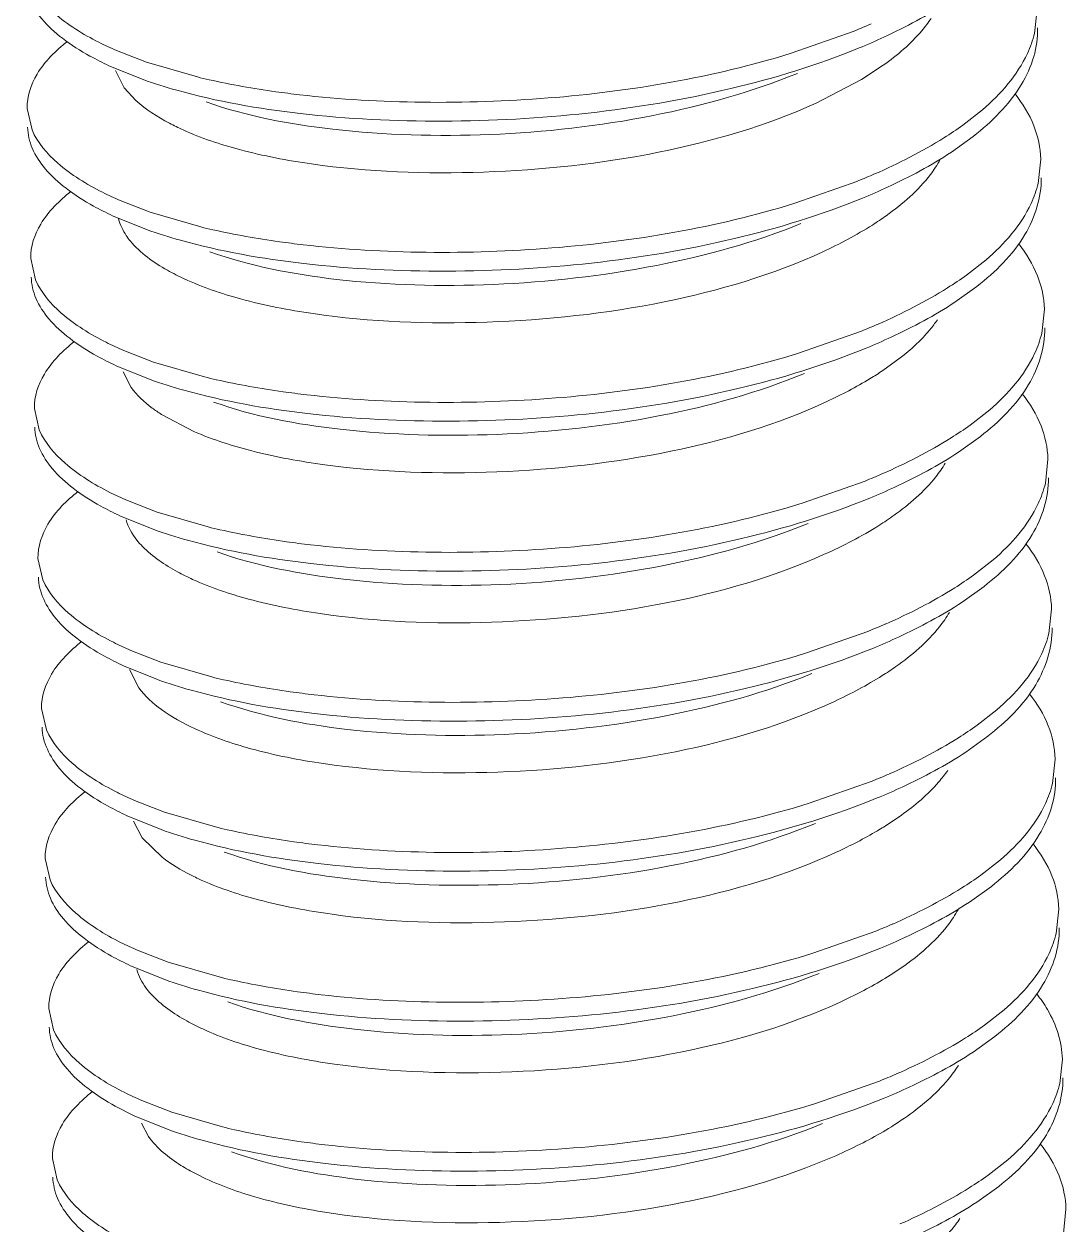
# Model space of a CAD drawing. Header units: millimetres. Extents: x 1991 to 2585, y -545 to -125.
# Drawn here: x 2501.505 to 2504.079, y -275.249 to -272.286 of the extents above; entities that cross this region are included whole.
import ezdxf

# ---------------------------------------------------------------- set-up
doc = ezdxf.new("R2010")
doc.units = ezdxf.units.MM
doc.header["$LTSCALE"] = 0.1
doc.layers.get('0').update_dxf_attribs({"lineweight": 13})

msp = doc.modelspace()

# ---------------------------------------------------------------- linework, layer by layer
at = {"color": 7, "linetype": 'Continuous'}
for p, q in [((2504.008, -272.2487), (2504.0015, -272.3088)), ((2503.5562, -272.303), (2503.4005, -272.358)), ((2501.8078, -272.3799), (2501.734, -272.3513)), ((2501.7153, -272.3887), (2501.7995, -272.4229)), ((2501.9336, -272.4164), (2501.8078, -272.3799)), ((2503.6279, -272.3876), (2503.5741, -272.4227)), ((2501.7529, -272.443), (2501.7312, -272.4005)), ((2501.782, -272.4749), (2501.7529, -272.443)), ((2503.5741, -272.4227), (2503.4622, -272.4811)), ((2501.5252, -272.5474), (2501.5133, -272.4941)), ((2503.873, -272.4973), (2503.8243, -272.5355)), ((2503.7962, -272.602), (2503.8503, -272.5631)), ((2504.0169, -272.6191), (2504.0104, -272.6792)), ((2503.5651, -272.6735), (2503.4094, -272.7284)), ((2501.8168, -272.7504), (2501.7429, -272.7218)), ((2501.7242, -272.7592), (2501.8084, -272.7934)), ((2501.9425, -272.7869), (2501.8168, -272.7504)), ((2501.5342, -272.9178), (2501.5221, -272.8646)), ((2503.8819, -272.8678), (2503.8333, -272.906)), ((2503.8051, -272.9724), (2503.8593, -272.9336)), ((2504.0258, -272.9896), (2504.0193, -273.0497)), ((2503.574, -273.0439), (2503.4183, -273.0989)), ((2501.8257, -273.1208), (2501.7518, -273.0922)), ((2501.7331, -273.1296), (2501.8173, -273.1638)), ((2501.9514, -273.1574), (2501.8257, -273.1208)), ((2503.6699, -273.1104), (2503.6265, -273.1417)), ((2501.7701, -273.1832), (2501.75, -273.1447)), ((2501.5431, -273.2883), (2501.531, -273.235)), ((2503.8908, -273.2383), (2503.8422, -273.2764)), ((2501.9263, -273.2926), (2501.845, -273.2499)), ((2503.8141, -273.3429), (2503.8682, -273.3041)), ((2504.0347, -273.36), (2504.0283, -273.4202)), ((2503.583, -273.4144), (2503.4272, -273.4693)), ((2501.8346, -273.4913), (2501.7608, -273.4627)), ((2501.7421, -273.5001), (2501.8262, -273.5343)), ((2501.9604, -273.5278), (2501.8346, -273.4913)), ((2501.552, -273.6587), (2501.54, -273.6055)), ((2503.8997, -273.6087), (2503.8511, -273.6469)), ((2503.823, -273.7133), (2503.8771, -273.6745)), ((2504.0436, -273.7305), (2504.0371, -273.7906)), ((2503.5919, -273.7848), (2503.4361, -273.8398)), ((2501.8435, -273.8617), (2501.7697, -273.8331)), ((2501.751, -273.8705), (2501.8351, -273.9047)), ((2501.9692, -273.8983), (2501.8435, -273.8617)), ((2501.7888, -273.9253), (2501.7661, -273.8796)), ((2501.561, -274.0292), (2501.5488, -273.976)), ((2503.9086, -273.9792), (2503.86, -274.0173)), ((2503.8319, -274.0838), (2503.886, -274.0449)), ((2504.0526, -274.101), (2504.046, -274.1611)), ((2503.6007, -274.1553), (2503.4451, -274.2103)), ((2501.8524, -274.2322), (2501.7786, -274.2036)), ((2501.7599, -274.241), (2501.844, -274.2752)), ((2501.7975, -274.2953), (2501.7761, -274.2542)), ((2501.9782, -274.2687), (2501.8524, -274.2322)), ((2501.8463, -274.3434), (2501.7975, -274.2953)), ((2501.5698, -274.3996), (2501.5577, -274.3464)), ((2503.9176, -274.3496), (2503.8689, -274.3878)), ((2503.8408, -274.4542), (2503.8949, -274.4154)), ((2504.0615, -274.4714), (2504.055, -274.5315)), ((2503.6097, -274.5258), (2503.454, -274.5807)), ((2501.8613, -274.6027), (2501.7872, -274.5741)), ((2501.7688, -274.6115), (2501.8529, -274.6456)), ((2501.9872, -274.6392), (2501.8613, -274.6027)), ((2501.5787, -274.7701), (2501.5667, -274.7169)), ((2503.9265, -274.7201), (2503.8778, -274.7582)), ((2503.8497, -274.8247), (2503.9038, -274.7859)), ((2504.0704, -274.8419), (2504.0639, -274.902)), ((2503.6186, -274.8962), (2503.4628, -274.9511)), ((2501.7308, -274.9581), (2501.7777, -274.9819)), ((2501.8702, -274.9731), (2501.7964, -274.9445)), ((2501.7777, -274.9819), (2501.8618, -275.0161)), ((2501.996, -275.0097), (2501.8702, -274.9731)), ((2501.8132, -275.0333), (2501.7957, -275.0001)), ((2501.5877, -275.1406), (2501.5756, -275.0873)), ((2503.9354, -275.0905), (2503.8867, -275.1287)), ((2503.8587, -275.1952), (2503.913, -275.1564)), ((2504.0793, -275.2123), (2504.0728, -275.2725))]:
    msp.add_line(p, q, dxfattribs=at)
for centre, radius, start, end in [((2502.9416, -270.7759), 1.6461, 291.925, 293.4895), ((2502.0613, -271.5959), 0.8232, 243.2261, 246.5722), ((2502.0373, -271.6961), 0.7637, 241.1186, 245.0611), ((2502.3407, -270.7412), 1.724, 256.343, 257.3362), ((2502.947, -271.1406), 1.6527, 291.9615, 293.5186), ((2502.0647, -271.9799), 0.8086, 243.143, 246.5486), ((2502.0387, -272.0816), 0.747, 241.0688, 245.1022), ((2502.3431, -271.1425), 1.6925, 256.3115, 257.3226), ((2502.9497, -271.4943), 1.6707, 291.9429, 293.484), ((2502.0828, -272.3308), 0.8302, 243.1894, 246.5044), ((2502.0452, -272.4559), 0.7425, 241.0889, 245.1486), ((2502.355, -271.4947), 1.7109, 256.3563, 257.3576), ((2502.972, -271.8969), 1.6358, 291.9297, 293.5039), ((2502.0918, -272.6995), 0.8319, 243.2418, 246.5521), ((2502.0596, -272.8149), 0.7552, 241.1453, 245.1354), ((2502.3677, -271.8523), 1.7243, 256.3382, 257.3311), ((2502.9718, -272.2469), 1.6582, 291.9587, 293.5108), ((2502.0921, -273.0892), 0.8108, 243.1673, 246.5646), ((2502.073, -273.1772), 0.7645, 241.1427, 245.0821), ((2502.3686, -272.2552), 1.691, 256.3392, 257.3521), ((2502.976, -272.6041), 1.6723, 291.939, 293.4792), ((2502.1064, -273.4493), 0.8224, 243.1647, 246.5115), ((2502.0778, -273.5566), 0.7546, 241.088, 245.0792), ((2503.2191, -273.6027), 0.782, 302.8613, 305.4807), ((2502.3827, -272.6024), 1.7147, 256.3544, 257.3535), ((2503.0021, -273.017), 1.6265, 291.9363, 293.5193), ((2502.1033, -273.8432), 0.7963, 243.1614, 246.6201), ((2502.0787, -273.9423), 0.7375, 241.0591, 245.1461), ((2502.3968, -272.9571), 1.7312, 256.3155, 257.3035), ((2502.9981, -273.3568), 1.6598, 291.9534, 293.5041), ((2502.1202, -274.1973), 0.8143, 243.1912, 246.5742), ((2502.3943, -273.3705), 1.6868, 256.3424, 257.3579)]:
    msp.add_arc(centre, radius, start, end, dxfattribs=at)
for points, knots in [([(2501.5054, -272.1698), (2501.5058, -272.1877), (2501.5147, -272.2257), (2501.5494, -272.2773), (2501.6019, -272.3249), (2501.6448, -272.3518), (2501.6684, -272.3649)], [0, 0, 0, 0, 0.202785, 0.42957, 0.69404, 1, 1, 1, 1]), ([(2501.6905, -272.3309), (2501.6512, -272.311), (2501.5838, -272.2701), (2501.53, -272.2086), (2501.5163, -272.1769)], [0, 0, 0, 0, 0.560205, 1, 1, 1, 1]), ([(2503.568, -272.3449), (2503.5887, -272.3364), (2503.6643, -272.3036), (2503.7373, -272.2646), (2503.7873, -272.2315)], [0, 0, 0, 0, 0.271776, 1, 1, 1, 1]), ([(2503.7461, -272.2718), (2503.739, -272.2824), (2503.7055, -272.3265), (2503.6626, -272.3628), (2503.6279, -272.3876)], [0, 0, 0, 0, 0.22981, 1, 1, 1, 1]), ([(2503.8503, -272.5631), (2503.896, -272.5274), (2503.9571, -272.4669), (2504.0028, -272.3687), (2504.0096, -272.3191), (2504.0091, -272.2952)], [0, 0, 0, 0, 0.54125, 0.777531, 1, 1, 1, 1]), ([(2501.5133, -272.4941), (2501.5126, -272.4647), (2501.5351, -272.398), (2501.5839, -272.3514), (2501.6125, -272.3286)], [0, 0, 0, 0, 0.445861, 1, 1, 1, 1]), ([(2504.0015, -272.3088), (2503.9974, -272.3259), (2503.9711, -272.3986), (2503.9179, -272.4587), (2503.873, -272.4973)], [0, 0, 0, 0, 0.22873, 1, 1, 1, 1]), ([(2503.4005, -272.358), (2503.2061, -272.4179), (2502.9004, -272.4697), (2502.4923, -272.4835), (2502.2871, -272.4721), (2502.1863, -272.4604)], [0, 0, 0, 0, 0.49803, 0.751535, 1, 1, 1, 1]), ([(2502.1875, -272.5068), (2502.3046, -272.5203), (2502.5424, -272.5314), (2502.8991, -272.5123), (2503.2445, -272.4544), (2503.4656, -272.3871), (2503.568, -272.3449)], [0, 0, 0, 0, 0.252343, 0.507917, 0.762996, 1, 1, 1, 1]), ([(2503.4158, -272.4075), (2503.3012, -272.4544), (2503.0497, -272.524), (2502.6623, -272.5677), (2502.2904, -272.5569), (2502.056, -272.5136), (2501.9555, -272.4782)], [0, 0, 0, 0, 0.250069, 0.523382, 0.784669, 1, 1, 1, 1]), ([(2501.7995, -272.4229), (2501.827, -272.4326), (2501.9535, -272.4721), (2502.0848, -272.4949), (2502.1875, -272.5068)], [0, 0, 0, 0, 0.220086, 1, 1, 1, 1]), ([(2502.1863, -272.4604), (2502.1667, -272.4582), (2502.0917, -272.4486), (2502.0171, -272.4355), (2501.9627, -272.4233)], [0, 0, 0, 0, 0.262182, 1, 1, 1, 1]), ([(2501.8985, -272.5472), (2501.887, -272.542), (2501.8459, -272.5219), (2501.8066, -272.4972), (2501.782, -272.4749)], [0, 0, 0, 0, 0.276357, 1, 1, 1, 1]), ([(2503.9536, -272.4583), (2503.9724, -272.4822), (2504.0034, -272.5328), (2504.0162, -272.5912), (2504.0169, -272.6191)], [0, 0, 0, 0, 0.521736, 1, 1, 1, 1]), ([(2503.4622, -272.4811), (2503.3384, -272.5374), (2503.0658, -272.6165), (2502.6446, -272.6613), (2502.2955, -272.6492), (2502.0481, -272.6022), (2501.9433, -272.5676), (2501.8985, -272.5472)], [0, 0, 0, 0, 0.255332, 0.527594, 0.7939, 0.907541, 1, 1, 1, 1]), ([(2503.8243, -272.5355), (2503.8092, -272.5464), (2503.7401, -272.5927), (2503.6656, -272.6304), (2503.6066, -272.6561)], [0, 0, 0, 0, 0.225252, 1, 1, 1, 1]), ([(2501.5144, -272.5402), (2501.5148, -272.5581), (2501.5236, -272.5962), (2501.5583, -272.6478), (2501.6109, -272.6953), (2501.6537, -272.7223), (2501.6773, -272.7354)], [0, 0, 0, 0, 0.202734, 0.429442, 0.694065, 1, 1, 1, 1]), ([(2501.6994, -272.7013), (2501.6601, -272.6814), (2501.5925, -272.6407), (2501.5389, -272.579), (2501.5252, -272.5474)], [0, 0, 0, 0, 0.561115, 1, 1, 1, 1]), ([(2503.577, -272.7154), (2503.5976, -272.7069), (2503.6732, -272.6741), (2503.7462, -272.6351), (2503.7962, -272.602)], [0, 0, 0, 0, 0.271667, 1, 1, 1, 1]), ([(2503.7684, -272.6206), (2503.7613, -272.6334), (2503.7256, -272.6873), (2503.6758, -272.7304), (2503.6352, -272.7592)], [0, 0, 0, 0, 0.227342, 1, 1, 1, 1]), ([(2503.8593, -272.9336), (2503.905, -272.8978), (2503.9835, -272.8221), (2504.019, -272.7143), (2504.018, -272.6657)], [0, 0, 0, 0, 0.544274, 1, 1, 1, 1]), ([(2504.0104, -272.6792), (2504.0063, -272.6963), (2503.9803, -272.7692), (2503.9268, -272.8291), (2503.8819, -272.8678)], [0, 0, 0, 0, 0.228131, 1, 1, 1, 1]), ([(2501.5221, -272.8646), (2501.5214, -272.8351), (2501.5441, -272.7685), (2501.5928, -272.7219), (2501.6214, -272.6991)], [0, 0, 0, 0, 0.44603, 1, 1, 1, 1]), ([(2503.4094, -272.7284), (2503.2151, -272.7883), (2502.9093, -272.8401), (2502.5012, -272.8541), (2502.296, -272.8425), (2502.1953, -272.8309)], [0, 0, 0, 0, 0.497826, 0.751663, 1, 1, 1, 1]), ([(2502.1964, -272.8772), (2502.3135, -272.8908), (2502.5513, -272.9019), (2502.908, -272.8827), (2503.2534, -272.8249), (2503.4745, -272.7575), (2503.577, -272.7154)], [0, 0, 0, 0, 0.252314, 0.507807, 0.763017, 1, 1, 1, 1]), ([(2501.7681, -272.8216), (2501.7646, -272.8173), (2501.7521, -272.8008), (2501.7428, -272.7817), (2501.739, -272.7671)], [0, 0, 0, 0, 0.268848, 1, 1, 1, 1]), ([(2503.6352, -272.7592), (2503.624, -272.7671), (2503.574, -272.8005), (2503.5207, -272.8287), (2503.4787, -272.8481)], [0, 0, 0, 0, 0.228456, 1, 1, 1, 1]), ([(2501.8084, -272.7934), (2501.8359, -272.8031), (2501.9624, -272.8427), (2502.0937, -272.8653), (2502.1964, -272.8772)], [0, 0, 0, 0, 0.220073, 1, 1, 1, 1]), ([(2503.4247, -272.7784), (2503.3103, -272.8254), (2503.0584, -272.8939), (2502.6713, -272.9377), (2502.2991, -272.9285), (2502.065, -272.8838), (2501.9645, -272.8482)], [0, 0, 0, 0, 0.24981, 0.523211, 0.784679, 1, 1, 1, 1]), ([(2502.1953, -272.8309), (2502.1756, -272.8286), (2502.1006, -272.8191), (2502.026, -272.806), (2501.9716, -272.7937)], [0, 0, 0, 0, 0.262077, 1, 1, 1, 1]), ([(2501.9014, -272.9149), (2501.8873, -272.9084), (2501.8389, -272.8838), (2501.7928, -272.8516), (2501.7681, -272.8216)], [0, 0, 0, 0, 0.286068, 1, 1, 1, 1]), ([(2503.9624, -272.8287), (2503.9813, -272.8526), (2504.0124, -272.9032), (2504.0251, -272.9617), (2504.0258, -272.9896)], [0, 0, 0, 0, 0.521641, 1, 1, 1, 1]), ([(2503.4787, -272.8481), (2503.3542, -272.9056), (2503.0789, -272.9865), (2502.6532, -273.032), (2502.3003, -273.0194), (2502.051, -272.9713), (2501.9461, -272.9357), (2501.9014, -272.9149)], [0, 0, 0, 0, 0.255109, 0.528208, 0.794991, 0.908355, 1, 1, 1, 1]), ([(2501.5233, -272.9107), (2501.5236, -272.9286), (2501.5326, -272.9666), (2501.5672, -273.0183), (2501.6198, -273.0658), (2501.6626, -273.0928), (2501.6862, -273.1058)], [0, 0, 0, 0, 0.202772, 0.429548, 0.694425, 1, 1, 1, 1]), ([(2501.7084, -273.0718), (2501.669, -273.0519), (2501.6014, -273.0112), (2501.5479, -272.9494), (2501.5342, -272.9178)], [0, 0, 0, 0, 0.561213, 1, 1, 1, 1]), ([(2503.8333, -272.906), (2503.8181, -272.9169), (2503.7491, -272.9631), (2503.6745, -273.0009), (2503.6155, -273.0266)], [0, 0, 0, 0, 0.224778, 1, 1, 1, 1]), ([(2503.5859, -273.0859), (2503.6066, -273.0774), (2503.6821, -273.0445), (2503.7551, -273.0055), (2503.8051, -272.9724)], [0, 0, 0, 0, 0.271628, 1, 1, 1, 1]), ([(2503.7616, -273.0163), (2503.7557, -273.0248), (2503.729, -273.0596), (2503.6964, -273.0897), (2503.6699, -273.1104)], [0, 0, 0, 0, 0.234867, 1, 1, 1, 1]), ([(2503.8682, -273.3041), (2503.9139, -273.2682), (2503.9924, -273.1926), (2504.028, -273.0848), (2504.0269, -273.0361)], [0, 0, 0, 0, 0.544279, 1, 1, 1, 1]), ([(2501.531, -273.235), (2501.5303, -273.2055), (2501.5535, -273.1392), (2501.6017, -273.0923), (2501.6301, -273.0695)], [0, 0, 0, 0, 0.447045, 1, 1, 1, 1]), ([(2504.0193, -273.0497), (2504.0152, -273.0667), (2503.9891, -273.1396), (2503.9358, -273.1996), (2503.8908, -273.2383)], [0, 0, 0, 0, 0.228109, 1, 1, 1, 1]), ([(2503.4183, -273.0989), (2503.224, -273.1587), (2502.9182, -273.2106), (2502.5101, -273.2246), (2502.3049, -273.213), (2502.2042, -273.2014)], [0, 0, 0, 0, 0.497931, 0.751633, 1, 1, 1, 1]), ([(2502.2053, -273.2477), (2502.3225, -273.2612), (2502.5602, -273.2723), (2502.9169, -273.2532), (2503.2623, -273.1953), (2503.4834, -273.128), (2503.5859, -273.0859)], [0, 0, 0, 0, 0.252341, 0.507861, 0.763041, 1, 1, 1, 1]), ([(2503.4335, -273.1485), (2503.3191, -273.1957), (2503.0676, -273.2656), (2502.6801, -273.3077), (2502.3083, -273.2981), (2502.0737, -273.2551), (2501.9734, -273.2192)], [0, 0, 0, 0, 0.250016, 0.523358, 0.784665, 1, 1, 1, 1]), ([(2503.6265, -273.1417), (2503.6164, -273.1485), (2503.572, -273.1767), (2503.5252, -273.2011), (2503.4886, -273.2181)], [0, 0, 0, 0, 0.232232, 1, 1, 1, 1]), ([(2501.845, -273.2499), (2501.8372, -273.2449), (2501.8097, -273.2258), (2501.7844, -273.2028), (2501.7701, -273.1832)], [0, 0, 0, 0, 0.276196, 1, 1, 1, 1]), ([(2501.8173, -273.1638), (2501.8447, -273.1736), (2501.9713, -273.2131), (2502.1026, -273.2358), (2502.2053, -273.2477)], [0, 0, 0, 0, 0.219953, 1, 1, 1, 1]), ([(2502.2042, -273.2014), (2502.1845, -273.1991), (2502.1095, -273.1895), (2502.035, -273.1764), (2501.9805, -273.1642)], [0, 0, 0, 0, 0.262033, 1, 1, 1, 1]), ([(2503.4886, -273.2181), (2503.3664, -273.2748), (2503.096, -273.3549), (2502.6767, -273.4016), (2502.3277, -273.3914), (2502.0785, -273.3462), (2501.9722, -273.3124), (2501.9263, -273.2926)], [0, 0, 0, 0, 0.253269, 0.524571, 0.791271, 0.906023, 1, 1, 1, 1]), ([(2503.9713, -273.1992), (2503.9902, -273.2232), (2504.0214, -273.2736), (2504.034, -273.3321), (2504.0347, -273.36)], [0, 0, 0, 0, 0.521687, 1, 1, 1, 1]), ([(2503.8422, -273.2764), (2503.827, -273.2873), (2503.7579, -273.3335), (2503.6834, -273.3713), (2503.6244, -273.397)], [0, 0, 0, 0, 0.225205, 1, 1, 1, 1]), ([(2501.5321, -273.2811), (2501.5325, -273.2991), (2501.5416, -273.3371), (2501.5761, -273.3888), (2501.6288, -273.4363), (2501.6715, -273.4632), (2501.6951, -273.4763)], [0, 0, 0, 0, 0.20281, 0.429614, 0.694496, 1, 1, 1, 1]), ([(2501.7172, -273.4423), (2501.678, -273.4224), (2501.6105, -273.3814), (2501.5568, -273.32), (2501.5431, -273.2883)], [0, 0, 0, 0, 0.560162, 1, 1, 1, 1]), ([(2503.5948, -273.4563), (2503.6155, -273.4478), (2503.691, -273.415), (2503.764, -273.3759), (2503.8141, -273.3429)], [0, 0, 0, 0, 0.271768, 1, 1, 1, 1]), ([(2503.7811, -273.3702), (2503.774, -273.3821), (2503.7393, -273.4317), (2503.6926, -273.4718), (2503.6547, -273.4989)], [0, 0, 0, 0, 0.22875, 1, 1, 1, 1]), ([(2503.8771, -273.6745), (2503.9227, -273.6387), (2504.0013, -273.563), (2504.037, -273.4552), (2504.0359, -273.4066)], [0, 0, 0, 0, 0.54413, 1, 1, 1, 1]), ([(2504.0283, -273.4202), (2504.0241, -273.4372), (2503.9978, -273.51), (2503.9447, -273.5701), (2503.8997, -273.6087)], [0, 0, 0, 0, 0.228632, 1, 1, 1, 1]), ([(2501.54, -273.6055), (2501.5393, -273.576), (2501.5619, -273.5094), (2501.6106, -273.4628), (2501.6393, -273.44)], [0, 0, 0, 0, 0.445894, 1, 1, 1, 1]), ([(2503.4272, -273.4693), (2503.2329, -273.5292), (2502.9271, -273.5811), (2502.519, -273.5949), (2502.3139, -273.5835), (2502.2131, -273.5718)], [0, 0, 0, 0, 0.498087, 0.7515, 1, 1, 1, 1]), ([(2502.2142, -273.6181), (2502.3314, -273.6317), (2502.5692, -273.6428), (2502.9259, -273.6236), (2503.2713, -273.5658), (2503.4923, -273.4984), (2503.5948, -273.4563)], [0, 0, 0, 0, 0.252391, 0.507997, 0.763086, 1, 1, 1, 1]), ([(2501.7982, -273.5761), (2501.7932, -273.571), (2501.7759, -273.5518), (2501.7625, -273.5285), (2501.7575, -273.5104)], [0, 0, 0, 0, 0.274679, 1, 1, 1, 1]), ([(2503.6547, -273.4989), (2503.6425, -273.5076), (2503.5877, -273.5443), (2503.5288, -273.5746), (2503.4823, -273.5954)], [0, 0, 0, 0, 0.227271, 1, 1, 1, 1]), ([(2501.8262, -273.5343), (2501.8537, -273.544), (2501.9802, -273.5835), (2502.1115, -273.6063), (2502.2142, -273.6181)], [0, 0, 0, 0, 0.219983, 1, 1, 1, 1]), ([(2503.4426, -273.5189), (2503.328, -273.5658), (2503.0764, -273.6352), (2502.6891, -273.6791), (2502.3171, -273.6683), (2502.0828, -273.6249), (2501.9822, -273.5896)], [0, 0, 0, 0, 0.25005, 0.52337, 0.784671, 1, 1, 1, 1]), ([(2502.2131, -273.5718), (2502.1934, -273.5696), (2502.1184, -273.56), (2502.0439, -273.5469), (2501.9895, -273.5346)], [0, 0, 0, 0, 0.262155, 1, 1, 1, 1]), ([(2503.9803, -273.5697), (2503.9992, -273.5936), (2504.0302, -273.6441), (2504.043, -273.7026), (2504.0436, -273.7305)], [0, 0, 0, 0, 0.521745, 1, 1, 1, 1]), ([(2501.922, -273.6572), (2501.9094, -273.6514), (2501.8653, -273.6293), (2501.8231, -273.6015), (2501.7982, -273.5761)], [0, 0, 0, 0, 0.279841, 1, 1, 1, 1]), ([(2503.4823, -273.5954), (2503.3581, -273.6511), (2503.0852, -273.7293), (2502.6643, -273.7729), (2502.3163, -273.76), (2502.0703, -273.7124), (2501.9664, -273.6775), (2501.922, -273.6572)], [0, 0, 0, 0, 0.256345, 0.528865, 0.794892, 0.90803, 1, 1, 1, 1]), ([(2501.541, -273.6516), (2501.5419, -273.689), (2501.5721, -273.7484), (2501.6376, -273.8065), (2501.6804, -273.8337), (2501.7041, -273.8467)], [0, 0, 0, 0, 0.425891, 0.692206, 1, 1, 1, 1]), ([(2501.7261, -273.8127), (2501.6868, -273.7928), (2501.6192, -273.752), (2501.5657, -273.6904), (2501.552, -273.6587)], [0, 0, 0, 0, 0.561037, 1, 1, 1, 1]), ([(2503.8511, -273.6469), (2503.8359, -273.6578), (2503.7669, -273.7041), (2503.6923, -273.7418), (2503.6333, -273.7675)], [0, 0, 0, 0, 0.225373, 1, 1, 1, 1]), ([(2503.6037, -273.8268), (2503.6244, -273.8183), (2503.6999, -273.7855), (2503.773, -273.7464), (2503.823, -273.7133)], [0, 0, 0, 0, 0.271952, 1, 1, 1, 1]), ([(2503.7913, -273.7387), (2503.784, -273.751), (2503.7478, -273.8031), (2503.6986, -273.8448), (2503.6587, -273.8728)], [0, 0, 0, 0, 0.227614, 1, 1, 1, 1]), ([(2503.886, -274.0449), (2503.9317, -274.0092), (2504.0102, -273.9335), (2504.0459, -273.8257), (2504.0448, -273.7771)], [0, 0, 0, 0, 0.544122, 1, 1, 1, 1]), ([(2501.5488, -273.976), (2501.5481, -273.9465), (2501.5709, -273.8799), (2501.6196, -273.8333), (2501.6482, -273.8105)], [0, 0, 0, 0, 0.445955, 1, 1, 1, 1]), ([(2504.0371, -273.7906), (2504.033, -273.8077), (2504.007, -273.8806), (2503.9536, -273.9405), (2503.9086, -273.9792)], [0, 0, 0, 0, 0.22822, 1, 1, 1, 1]), ([(2503.4361, -273.8398), (2503.2418, -273.8996), (2502.9361, -273.9515), (2502.5279, -273.9654), (2502.3227, -273.9539), (2502.222, -273.9423)], [0, 0, 0, 0, 0.497887, 0.751693, 1, 1, 1, 1]), ([(2502.2231, -273.9886), (2502.3403, -274.0021), (2502.5781, -274.0133), (2502.9349, -273.9941), (2503.2802, -273.9362), (2503.5012, -273.8688), (2503.6037, -273.8268)], [0, 0, 0, 0, 0.252395, 0.508017, 0.763104, 1, 1, 1, 1]), ([(2503.4514, -273.8898), (2503.337, -273.9368), (2503.0852, -274.0053), (2502.6981, -274.049), (2502.3259, -274.0399), (2502.0917, -273.9953), (2501.9912, -273.9596)], [0, 0, 0, 0, 0.249807, 0.52321, 0.784676, 1, 1, 1, 1]), ([(2503.6587, -273.8728), (2503.6478, -273.8805), (2503.5993, -273.9126), (2503.5478, -273.9398), (2503.5071, -273.9587)], [0, 0, 0, 0, 0.229277, 1, 1, 1, 1]), ([(2501.9269, -274.0257), (2501.8983, -274.0123), (2501.8478, -273.9847), (2501.8041, -273.946), (2501.7888, -273.9253)], [0, 0, 0, 0, 0.551235, 1, 1, 1, 1]), ([(2501.8351, -273.9047), (2501.8626, -273.9145), (2501.9892, -273.954), (2502.1205, -273.9768), (2502.2231, -273.9886)], [0, 0, 0, 0, 0.220154, 1, 1, 1, 1]), ([(2502.222, -273.9423), (2502.2023, -273.94), (2502.1274, -273.9304), (2502.0528, -273.9173), (2501.9984, -273.9051)], [0, 0, 0, 0, 0.262019, 1, 1, 1, 1]), ([(2503.5071, -273.9587), (2503.3825, -274.0164), (2503.1066, -274.0977), (2502.6799, -274.1434), (2502.3262, -274.1308), (2502.0765, -274.0823), (2501.9715, -274.0466), (2501.9269, -274.0257)], [0, 0, 0, 0, 0.25506, 0.528345, 0.795216, 0.908499, 1, 1, 1, 1]), ([(2503.9891, -273.9401), (2504.008, -273.964), (2504.0392, -274.0145), (2504.0519, -274.073), (2504.0526, -274.101)], [0, 0, 0, 0, 0.521795, 1, 1, 1, 1]), ([(2503.86, -274.0173), (2503.8449, -274.0283), (2503.7758, -274.0745), (2503.7013, -274.1123), (2503.6422, -274.1379)], [0, 0, 0, 0, 0.224886, 1, 1, 1, 1]), ([(2501.55, -274.0221), (2501.5509, -274.0594), (2501.581, -274.1189), (2501.6465, -274.1769), (2501.6893, -274.2041), (2501.713, -274.2172)], [0, 0, 0, 0, 0.425824, 0.692057, 1, 1, 1, 1]), ([(2501.7351, -274.1832), (2501.6958, -274.1632), (2501.6281, -274.1225), (2501.5747, -274.0608), (2501.561, -274.0292)], [0, 0, 0, 0, 0.561299, 1, 1, 1, 1]), ([(2503.6126, -274.1972), (2503.6333, -274.1887), (2503.7089, -274.1559), (2503.7819, -274.1169), (2503.8319, -274.0838)], [0, 0, 0, 0, 0.271979, 1, 1, 1, 1]), ([(2503.7873, -274.1292), (2503.7802, -274.1392), (2503.7472, -274.181), (2503.7062, -274.2158), (2503.6729, -274.2395)], [0, 0, 0, 0, 0.230885, 1, 1, 1, 1]), ([(2503.8949, -274.4154), (2503.9407, -274.3796), (2504.0191, -274.3039), (2504.0549, -274.1961), (2504.0537, -274.1475)], [0, 0, 0, 0, 0.544224, 1, 1, 1, 1]), ([(2504.046, -274.1611), (2504.0419, -274.1781), (2504.0158, -274.2509), (2503.9625, -274.311), (2503.9176, -274.3496)], [0, 0, 0, 0, 0.228144, 1, 1, 1, 1]), ([(2501.5577, -274.3464), (2501.557, -274.3169), (2501.5801, -274.2504), (2501.6285, -274.2037), (2501.6571, -274.1809)], [0, 0, 0, 0, 0.446712, 1, 1, 1, 1]), ([(2503.4451, -274.2103), (2503.2508, -274.2701), (2502.8449, -274.3384), (2502.4344, -274.3362), (2502.2309, -274.3127)], [0, 0, 0, 0, 0.498113, 1, 1, 1, 1]), ([(2502.232, -274.359), (2502.3492, -274.3725), (2502.587, -274.3838), (2502.9437, -274.3645), (2503.2891, -274.3067), (2503.5101, -274.2393), (2503.6126, -274.1972)], [0, 0, 0, 0, 0.252363, 0.507877, 0.763074, 1, 1, 1, 1]), ([(2501.844, -274.2752), (2501.8715, -274.285), (2501.9981, -274.3244), (2502.1294, -274.3472), (2502.232, -274.359)], [0, 0, 0, 0, 0.220214, 1, 1, 1, 1]), ([(2503.4603, -274.2598), (2503.3458, -274.307), (2503.0943, -274.377), (2502.7068, -274.4191), (2502.335, -274.4094), (2502.1005, -274.3665), (2502.0001, -274.3306)], [0, 0, 0, 0, 0.250038, 0.523372, 0.784665, 1, 1, 1, 1]), ([(2502.2309, -274.3127), (2502.2112, -274.3105), (2502.1363, -274.3009), (2502.0617, -274.2878), (2502.0073, -274.2755)], [0, 0, 0, 0, 0.262099, 1, 1, 1, 1]), ([(2503.6434, -274.2596), (2503.6336, -274.2659), (2503.591, -274.2922), (2503.5465, -274.3152), (2503.5116, -274.3312)], [0, 0, 0, 0, 0.233493, 1, 1, 1, 1]), ([(2503.9981, -274.3106), (2504.0169, -274.3345), (2504.0481, -274.385), (2504.0608, -274.4435), (2504.0615, -274.4714)], [0, 0, 0, 0, 0.521624, 1, 1, 1, 1]), ([(2501.9469, -274.4014), (2501.9372, -274.3971), (2501.9022, -274.3806), (2501.8687, -274.3605), (2501.8463, -274.3434)], [0, 0, 0, 0, 0.272423, 1, 1, 1, 1]), ([(2503.5116, -274.3312), (2503.3885, -274.3878), (2503.1166, -274.4675), (2502.6959, -274.5133), (2502.3464, -274.5022), (2502.0979, -274.4557), (2501.9923, -274.4215), (2501.9469, -274.4014)], [0, 0, 0, 0, 0.254335, 0.526151, 0.792741, 0.906827, 1, 1, 1, 1]), ([(2501.5589, -274.3925), (2501.5593, -274.4104), (2501.5683, -274.4484), (2501.6029, -274.5002), (2501.6556, -274.5475), (2501.6983, -274.5746), (2501.7219, -274.5877)], [0, 0, 0, 0, 0.202868, 0.429719, 0.694786, 1, 1, 1, 1]), ([(2501.7437, -274.5537), (2501.7045, -274.5338), (2501.6373, -274.4926), (2501.5835, -274.4313), (2501.5698, -274.3996)], [0, 0, 0, 0, 0.559975, 1, 1, 1, 1]), ([(2503.8689, -274.3878), (2503.8538, -274.3987), (2503.7846, -274.4449), (2503.7102, -274.4827), (2503.6512, -274.5084)], [0, 0, 0, 0, 0.224977, 1, 1, 1, 1]), ([(2503.6215, -274.5677), (2503.6422, -274.5592), (2503.7178, -274.5264), (2503.7907, -274.4873), (2503.8408, -274.4542)], [0, 0, 0, 0, 0.27186, 1, 1, 1, 1]), ([(2503.8154, -274.4681), (2503.8085, -274.4813), (2503.773, -274.5369), (2503.7223, -274.5811), (2503.681, -274.6106)], [0, 0, 0, 0, 0.227331, 1, 1, 1, 1]), ([(2503.9038, -274.7859), (2503.9495, -274.7501), (2504.0279, -274.6743), (2504.0638, -274.5666), (2504.0626, -274.518)], [0, 0, 0, 0, 0.544257, 1, 1, 1, 1]), ([(2501.5667, -274.7169), (2501.5661, -274.6874), (2501.5887, -274.6208), (2501.6374, -274.5742), (2501.666, -274.5514)], [0, 0, 0, 0, 0.445985, 1, 1, 1, 1]), ([(2504.055, -274.5315), (2504.0509, -274.5486), (2504.0246, -274.6214), (2503.9715, -274.6815), (2503.9265, -274.7201)], [0, 0, 0, 0, 0.228442, 1, 1, 1, 1]), ([(2503.454, -274.5807), (2503.2596, -274.6406), (2502.9539, -274.6925), (2502.5457, -274.7062), (2502.3406, -274.6948), (2502.2398, -274.6832)], [0, 0, 0, 0, 0.498085, 0.751472, 1, 1, 1, 1]), ([(2502.2409, -274.7295), (2502.3582, -274.743), (2502.5959, -274.7541), (2502.9526, -274.735), (2503.298, -274.6772), (2503.5191, -274.6098), (2503.6215, -274.5677)], [0, 0, 0, 0, 0.252456, 0.507821, 0.763024, 1, 1, 1, 1]), ([(2503.681, -274.6106), (2503.6712, -274.6175), (2503.6282, -274.6467), (2503.5825, -274.6718), (2503.5465, -274.6893)], [0, 0, 0, 0, 0.231056, 1, 1, 1, 1]), ([(2501.8187, -274.6809), (2501.8144, -274.6762), (2501.7996, -274.6582), (2501.7883, -274.637), (2501.7839, -274.6206)], [0, 0, 0, 0, 0.271878, 1, 1, 1, 1]), ([(2503.4693, -274.6303), (2503.3547, -274.6772), (2503.1031, -274.7465), (2502.7158, -274.7905), (2502.3438, -274.7798), (2502.1096, -274.7362), (2502.009, -274.7009)], [0, 0, 0, 0, 0.250029, 0.523355, 0.784673, 1, 1, 1, 1]), ([(2501.8529, -274.6456), (2501.8804, -274.6554), (2502.007, -274.6949), (2502.1383, -274.7177), (2502.2409, -274.7295)], [0, 0, 0, 0, 0.220114, 1, 1, 1, 1]), ([(2502.2398, -274.6832), (2502.2201, -274.6809), (2502.1452, -274.6714), (2502.0707, -274.6582), (2502.0163, -274.646)], [0, 0, 0, 0, 0.262201, 1, 1, 1, 1]), ([(2501.947, -274.7677), (2501.9338, -274.7616), (2501.8876, -274.7383), (2501.8436, -274.7085), (2501.8187, -274.6809)], [0, 0, 0, 0, 0.282393, 1, 1, 1, 1]), ([(2503.5465, -274.6893), (2503.4228, -274.7496), (2503.1455, -274.8347), (2502.7144, -274.8841), (2502.3549, -274.8729), (2502.1001, -274.8249), (2501.9927, -274.7889), (2501.947, -274.7677)], [0, 0, 0, 0, 0.252255, 0.52559, 0.793523, 0.907707, 1, 1, 1, 1]), ([(2504.0071, -274.681), (2504.0168, -274.6934), (2504.05, -274.741), (2504.0694, -274.7994), (2504.0704, -274.8419)], [0, 0, 0, 0, 0.269887, 1, 1, 1, 1]), ([(2503.8778, -274.7582), (2503.8626, -274.7692), (2503.7936, -274.8155), (2503.7191, -274.8532), (2503.6601, -274.8788)], [0, 0, 0, 0, 0.225412, 1, 1, 1, 1]), ([(2501.5678, -274.763), (2501.5682, -274.7809), (2501.5771, -274.819), (2501.6119, -274.8707), (2501.6645, -274.918), (2501.7072, -274.9451), (2501.7308, -274.9581)], [0, 0, 0, 0, 0.202921, 0.429989, 0.695012, 1, 1, 1, 1]), ([(2501.7529, -274.9241), (2501.7136, -274.9042), (2501.646, -274.8634), (2501.5924, -274.8018), (2501.5787, -274.7701)], [0, 0, 0, 0, 0.560939, 1, 1, 1, 1]), ([(2503.6305, -274.9382), (2503.6512, -274.9296), (2503.7267, -274.8968), (2503.7996, -274.8577), (2503.8497, -274.8247)], [0, 0, 0, 0, 0.271869, 1, 1, 1, 1]), ([(2503.8134, -274.8577), (2503.8058, -274.8697), (2503.7688, -274.92), (2503.7199, -274.9605), (2503.6803, -274.9878)], [0, 0, 0, 0, 0.227673, 1, 1, 1, 1]), ([(2503.913, -275.1564), (2503.9587, -275.1207), (2504.0365, -275.0446), (2504.0727, -274.9371), (2504.0716, -274.8884)], [0, 0, 0, 0, 0.54366, 1, 1, 1, 1]), ([(2504.0639, -274.902), (2504.0598, -274.919), (2504.0338, -274.9919), (2503.9803, -275.0519), (2503.9354, -275.0905)], [0, 0, 0, 0, 0.228267, 1, 1, 1, 1]), ([(2501.5756, -275.0873), (2501.5748, -275.0579), (2501.5976, -274.9913), (2501.6463, -274.9447), (2501.6749, -274.9218)], [0, 0, 0, 0, 0.445912, 1, 1, 1, 1]), ([(2503.4628, -274.9511), (2503.2685, -275.011), (2502.9628, -275.0629), (2502.5546, -275.0768), (2502.3495, -275.0653), (2502.2488, -275.0536)], [0, 0, 0, 0, 0.497965, 0.751665, 1, 1, 1, 1]), ([(2502.2499, -275.1), (2502.3671, -275.1135), (2502.6049, -275.1245), (2502.9616, -275.1055), (2503.3069, -275.0476), (2503.528, -274.9803), (2503.6305, -274.9382)], [0, 0, 0, 0, 0.252509, 0.507911, 0.762989, 1, 1, 1, 1]), ([(2503.6803, -274.9878), (2503.6697, -274.9951), (2503.623, -275.0256), (2503.5735, -275.0516), (2503.5346, -275.0697)], [0, 0, 0, 0, 0.230419, 1, 1, 1, 1]), ([(2501.8618, -275.0161), (2501.8893, -275.0259), (2502.0159, -275.0653), (2502.1472, -275.0881), (2502.2499, -275.1)], [0, 0, 0, 0, 0.220001, 1, 1, 1, 1]), ([(2503.4781, -275.0012), (2503.3638, -275.0482), (2503.1119, -275.1168), (2502.7248, -275.1603), (2502.3526, -275.1512), (2502.1184, -275.1067), (2502.018, -275.071)], [0, 0, 0, 0, 0.249808, 0.523212, 0.784674, 1, 1, 1, 1]), ([(2502.2488, -275.0536), (2502.2291, -275.0514), (2502.1541, -275.0418), (2502.0795, -275.0287), (2502.0251, -275.0165)], [0, 0, 0, 0, 0.262019, 1, 1, 1, 1]), ([(2501.9305, -275.1257), (2501.9177, -275.1191), (2501.8744, -275.0946), (2501.8336, -275.0625), (2501.8132, -275.0333)], [0, 0, 0, 0, 0.286556, 1, 1, 1, 1]), ([(2504.0159, -275.0515), (2504.0348, -275.0754), (2504.0659, -275.1259), (2504.0786, -275.1844), (2504.0793, -275.2123)], [0, 0, 0, 0, 0.521899, 1, 1, 1, 1]), ([(2503.5346, -275.0697), (2503.4066, -275.1291), (2503.1229, -275.2117), (2502.6859, -275.2559), (2502.326, -275.2399), (2502.076, -275.1865), (2501.9733, -275.1479), (2501.9305, -275.1257)], [0, 0, 0, 0, 0.257797, 0.533777, 0.800825, 0.911835, 1, 1, 1, 1]), ([(2501.5767, -275.1334), (2501.5771, -275.1513), (2501.586, -275.1894), (2501.6208, -275.2411), (2501.6734, -275.2885), (2501.7161, -275.3155), (2501.7397, -275.3286)], [0, 0, 0, 0, 0.202875, 0.429858, 0.694537, 1, 1, 1, 1]), ([(2501.7618, -275.2945), (2501.7225, -275.2746), (2501.6548, -275.2339), (2501.6014, -275.1722), (2501.5877, -275.1406)], [0, 0, 0, 0, 0.561312, 1, 1, 1, 1]), ([(2503.8867, -275.1287), (2503.8716, -275.1396), (2503.8025, -275.1859), (2503.728, -275.2236), (2503.669, -275.2493)], [0, 0, 0, 0, 0.22508, 1, 1, 1, 1]), ([(2503.6394, -275.3086), (2503.6601, -275.3001), (2503.7355, -275.2672), (2503.8085, -275.2281), (2503.8587, -275.1952)], [0, 0, 0, 0, 0.271713, 1, 1, 1, 1]), ([(2503.8172, -275.2359), (2503.8101, -275.2465), (2503.7765, -275.2903), (2503.7338, -275.3266), (2503.6993, -275.3512)], [0, 0, 0, 0, 0.22992, 1, 1, 1, 1])]:
    msp.add_open_spline(points, degree=3, knots=knots, dxfattribs=at)

doc.saveas('drawing.dxf')
